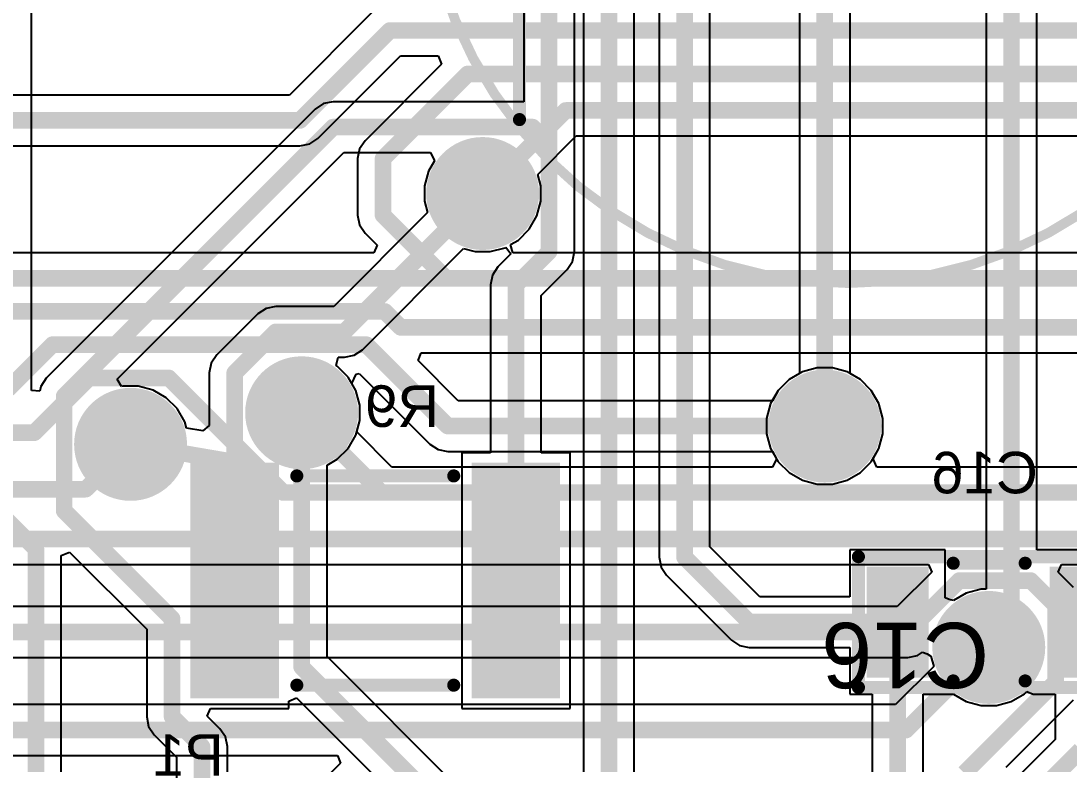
# Model space of a CAD drawing. Header units: inches. Extents: x -8.09 to -2.28, y -0.1 to 6.11.
# Drawn here: x -4.173 to -3.542, y 1.55 to 1.997 of the extents above; entities that cross this region are included whole.
import ezdxf

# ---------------------------------------------------------------- set-up
doc = ezdxf.new("R2010")
doc.units = ezdxf.units.IN
doc.header["$MEASUREMENT"] = 0
for name, color, linetype in [('BottomLayer', 5, 'Continuous'), ('BottomSolder', 6, 'Continuous'), ('InternalPlane1', 76, 'Continuous'), ('InternalPlane2', 16, 'Continuous'), ('Mechanical5', 56, 'Continuous'), ('TopLayer', 1, 'Continuous'), ('TopOverlay', 2, 'Continuous'), ('TopPaste', 8, 'Continuous'), ('TopSolder', 216, 'Continuous'), ('ViaHoleLayer', 16, 'Continuous')]:
    doc.layers.add(name, color=color, linetype=linetype)
doc.styles.add('Arial', font='', dxfattribs={"height": 0.2})
doc.styles.get('Arial').set_extended_font_data('Arial')

# ---------------------------------------------------------------- blocks, each defined once
blk = doc.blocks.new('RESC1812_4532__N_82')
at = {"layer": 'TopLayer'}
for points in [[(-0.10728, -0.06693), (-0.10728, 0.06693), (-0.06201, 0.06693), (-0.06201, -0.06693)], [(0.06201, -0.06693), (0.06201, 0.06693), (0.10728, 0.06693), (0.10728, -0.06693)]]:
    blk.add_hatch(color=1, dxfattribs=at).paths.add_polyline_path(points)
at = {"layer": 'TopPaste'}
for points in [[(-0.10728, -0.06693), (-0.10728, 0.06693), (-0.06201, 0.06693), (-0.06201, -0.06693)], [(0.06201, -0.06693), (0.06201, 0.06693), (0.10728, 0.06693), (0.10728, -0.06693)]]:
    blk.add_hatch(color=8, dxfattribs=at).paths.add_polyline_path(points)
at = {"layer": 'TopSolder'}
for points in [[(-0.11128, -0.07093), (-0.11128, 0.07093), (-0.05801, 0.07093), (-0.05801, -0.07093)], [(0.05801, -0.07093), (0.05801, 0.07093), (0.11128, 0.07093), (0.11128, -0.07093)]]:
    blk.add_hatch(color=216, dxfattribs=at).paths.add_polyline_path(points)
at = {"layer": 'TopOverlay'}
for points in [[(-0.04724, 0.06299, 0.00787, 0.00787, 0), (0.04724, 0.06299, 0.00787, 0.00787, 0)], [(-0.04724, -0.06299, 0.00787, 0.00787, 0), (0.04724, -0.06299, 0.00787, 0.00787, 0)]]:
    blk.add_lwpolyline(points, format="xyseb", dxfattribs=at)
for points in [[(-0.04921, 0.06299, 0.00394, 0.00394, 1), (-0.04528, 0.06299, 0.00394, 0.00394, 1)], [(0.04528, 0.06299, 0.00394, 0.00394, 1), (0.04921, 0.06299, 0.00394, 0.00394, 1)], [(-0.04921, -0.06299, 0.00394, 0.00394, 1), (-0.04528, -0.06299, 0.00394, 0.00394, 1)], [(0.04528, -0.06299, 0.00394, 0.00394, 1), (0.04921, -0.06299, 0.00394, 0.00394, 1)]]:
    blk.add_lwpolyline(points, format="xyseb", close=True, dxfattribs=at)
blk = doc.blocks.new('FP_C1206C_EB_MFG_151')
at = {"layer": 'TopLayer'}
for points in [[(-0.07382, 0.03346), (-0.03642, 0.03346), (-0.03642, -0.03346), (-0.07382, -0.03346)], [(0.03642, 0.03346), (0.07382, 0.03346), (0.07382, -0.03346), (0.03642, -0.03346)]]:
    blk.add_hatch(color=1, dxfattribs=at).paths.add_polyline_path(points)
at = {"layer": 'TopPaste'}
for points in [[(-0.07382, 0.03346), (-0.03642, 0.03346), (-0.03642, -0.03346), (-0.07382, -0.03346)], [(0.03642, 0.03346), (0.07382, 0.03346), (0.07382, -0.03346), (0.03642, -0.03346)]]:
    blk.add_hatch(color=8, dxfattribs=at).paths.add_polyline_path(points)
at = {"layer": 'TopSolder'}
for points in [[(-0.07382, 0.03346), (-0.03642, 0.03346), (-0.03642, -0.03346), (-0.07382, -0.03346)], [(0.03642, 0.03346), (0.07382, 0.03346), (0.07382, -0.03346), (0.03642, -0.03346)]]:
    blk.add_hatch(color=216, dxfattribs=at).paths.add_polyline_path(points)
at = {"layer": 'Mechanical5'}
for points in [[(-0.07874, 0.03937, 0.00787, 0.00787, 0), (-0.07874, -0.03937, 0.00787, 0.00787, 0)], [(0.07874, 0.03937, 0.00787, 0.00787, 0), (-0.07874, 0.03937, 0.00787, 0.00787, 0)], [(0.07874, 0.03937, 0.00787, 0.00787, 0), (0.07874, -0.03937, 0.00787, 0.00787, 0)], [(0.07874, -0.03937, 0.00787, 0.00787, 0), (-0.07874, -0.03937, 0.00787, 0.00787, 0)]]:
    blk.add_lwpolyline(points, format="xyseb", dxfattribs=at)
for points in [[(-0.08071, 0.03937, 0.00394, 0.00394, 1), (-0.07677, 0.03937, 0.00394, 0.00394, 1)], [(-0.08071, 0.03937, 0.00394, 0.00394, 1), (-0.07677, 0.03937, 0.00394, 0.00394, 1)], [(0.07677, 0.03937, 0.00394, 0.00394, 1), (0.08071, 0.03937, 0.00394, 0.00394, 1)], [(0.07677, 0.03937, 0.00394, 0.00394, 1), (0.08071, 0.03937, 0.00394, 0.00394, 1)], [(-0.08071, -0.03937, 0.00394, 0.00394, 1), (-0.07677, -0.03937, 0.00394, 0.00394, 1)], [(-0.08071, -0.03937, 0.00394, 0.00394, 1), (-0.07677, -0.03937, 0.00394, 0.00394, 1)], [(0.07677, -0.03937, 0.00394, 0.00394, 1), (0.08071, -0.03937, 0.00394, 0.00394, 1)], [(0.07677, -0.03937, 0.00394, 0.00394, 1), (0.08071, -0.03937, 0.00394, 0.00394, 1)]]:
    blk.add_lwpolyline(points, format="xyseb", close=True, dxfattribs=at)
at = {"layer": 'TopOverlay'}
for points in [[(0.02165, 0.03543, 0.00787, 0.00787, 0), (-0.02165, 0.03543, 0.00787, 0.00787, 0)], [(0.02165, -0.03543, 0.00787, 0.00787, 0), (-0.02165, -0.03543, 0.00787, 0.00787, 0)]]:
    blk.add_lwpolyline(points, format="xyseb", dxfattribs=at)
for points in [[(-0.02362, 0.03543, 0.00394, 0.00394, 1), (-0.01969, 0.03543, 0.00394, 0.00394, 1)], [(0.01969, 0.03543, 0.00394, 0.00394, 1), (0.02362, 0.03543, 0.00394, 0.00394, 1)], [(-0.02362, -0.03543, 0.00394, 0.00394, 1), (-0.01969, -0.03543, 0.00394, 0.00394, 1)], [(0.01969, -0.03543, 0.00394, 0.00394, 1), (0.02362, -0.03543, 0.00394, 0.00394, 1)]]:
    blk.add_lwpolyline(points, format="xyseb", close=True, dxfattribs=at)
at = {"layer": 'Mechanical5', "style": 'Arial'}
blk.add_text('C16', height=0.03937, dxfattribs=at).set_placement((0, 0.00044))
blk = doc.blocks.new('FP_RAD_TH_D_12_5_0_5_L_30_MFG_152')
at = {"layer": 'TopOverlay'}
for points in [[(0.25591, 0, 0.00591, 0.00591, 1), (-0.25591, 0, 0.00591, 0.00591, 1)], [(-0.1998, -0.15748, 0.00394, 0.00394, 1), (-0.19587, -0.15748, 0.00394, 0.00394, 1)]]:
    blk.add_lwpolyline(points, format="xyseb", close=True, dxfattribs=at)
blk.add_lwpolyline([(-0.19783, -0.15748, 0.00787, 0.00787, 0), (-0.19783, 0.15748, 0.00787, 0.00787, 0)], format="xyseb", dxfattribs=at)

msp = doc.modelspace()

# ---------------------------------------------------------------- hatches: boundary and pattern name
at = {"layer": 'BottomLayer'}
h = msp.add_hatch(color=5, dxfattribs=at)
edge = h.paths.add_edge_path()
edge.add_arc((-3.895, 1.893), 0.025, 0, 360)
h = msp.add_hatch(color=5, dxfattribs=at)
edge = h.paths.add_edge_path()
edge.add_arc((-4.004, 1.761), 0.025, 0, 360)
h = msp.add_hatch(color=5, dxfattribs=at)
edge = h.paths.add_edge_path()
edge.add_arc((-3.689, 1.753), 0.025, 0, 360)
h = msp.add_hatch(color=5, dxfattribs=at)
edge = h.paths.add_edge_path()
edge.add_arc((-4.107, 1.742), 0.025, 0, 360)
h = msp.add_hatch(color=5, dxfattribs=at)
edge = h.paths.add_edge_path()
edge.add_arc((-3.59026, 1.61974), 0.025, 0, 360)
at = {"layer": 'BottomSolder'}
h = msp.add_hatch(color=6, dxfattribs=at)
edge = h.paths.add_edge_path()
edge.add_arc((-3.895, 1.893), 0.029, 0, 360)
h = msp.add_hatch(color=6, dxfattribs=at)
edge = h.paths.add_edge_path()
edge.add_arc((-4.004, 1.761), 0.029, 0, 360)
h = msp.add_hatch(color=6, dxfattribs=at)
edge = h.paths.add_edge_path()
edge.add_arc((-3.689, 1.753), 0.029, 0, 360)
h = msp.add_hatch(color=6, dxfattribs=at)
edge = h.paths.add_edge_path()
edge.add_arc((-4.107, 1.742), 0.029, 0, 360)
h = msp.add_hatch(color=6, dxfattribs=at)
edge = h.paths.add_edge_path()
edge.add_arc((-3.59026, 1.61974), 0.029, 0, 360)
at = {"layer": 'InternalPlane1'}
h = msp.add_hatch(color=76, dxfattribs=at)
edge = h.paths.add_edge_path()
edge.add_arc((-3.895, 1.893), 0.034, 0, 360)
h = msp.add_hatch(color=76, dxfattribs=at)
edge = h.paths.add_edge_path()
edge.add_arc((-4.004, 1.761), 0.034, 0, 360)
h = msp.add_hatch(color=76, dxfattribs=at)
edge = h.paths.add_edge_path()
edge.add_arc((-3.689, 1.753), 0.034, 0, 360)
h = msp.add_hatch(color=76, dxfattribs=at)
edge = h.paths.add_edge_path()
edge.add_arc((-4.107, 1.742), 0.034, 0, 360)
h = msp.add_hatch(color=76, dxfattribs=at)
edge = h.paths.add_edge_path()
edge.add_arc((-3.59026, 1.61974), 0.034, 0, 360)
at = {"layer": 'InternalPlane2'}
h = msp.add_hatch(color=16, dxfattribs=at)
edge = h.paths.add_edge_path()
edge.add_arc((-3.895, 1.893), 0.034, 0, 360)
h = msp.add_hatch(color=16, dxfattribs=at)
edge = h.paths.add_edge_path()
edge.add_arc((-4.004, 1.761), 0.034, 0, 360)
h = msp.add_hatch(color=16, dxfattribs=at)
edge = h.paths.add_edge_path()
edge.add_arc((-3.689, 1.753), 0.034, 0, 360)
h = msp.add_hatch(color=16, dxfattribs=at)
edge = h.paths.add_edge_path()
edge.add_arc((-4.107, 1.742), 0.034, 0, 360)
h = msp.add_hatch(color=16, dxfattribs=at)
edge = h.paths.add_edge_path()
edge.add_arc((-3.59026, 1.61974), 0.034, 0, 360)
at = {"layer": 'TopLayer'}
h = msp.add_hatch(color=1, dxfattribs=at)
edge = h.paths.add_edge_path()
edge.add_arc((-3.895, 1.893), 0.025, 0, 360)
h = msp.add_hatch(color=1, dxfattribs=at)
edge = h.paths.add_edge_path()
edge.add_arc((-4.004, 1.761), 0.025, 0, 360)
h = msp.add_hatch(color=1, dxfattribs=at)
edge = h.paths.add_edge_path()
edge.add_arc((-3.689, 1.753), 0.025, 0, 360)
h = msp.add_hatch(color=1, dxfattribs=at)
edge = h.paths.add_edge_path()
edge.add_arc((-4.107, 1.742), 0.025, 0, 360)
h = msp.add_hatch(color=1, dxfattribs=at)
edge = h.paths.add_edge_path()
edge.add_arc((-3.59026, 1.61974), 0.025, 0, 360)
at = {"layer": 'TopSolder'}
h = msp.add_hatch(color=216, dxfattribs=at)
edge = h.paths.add_edge_path()
edge.add_arc((-3.895, 1.893), 0.029, 0, 360)
h = msp.add_hatch(color=216, dxfattribs=at)
edge = h.paths.add_edge_path()
edge.add_arc((-4.004, 1.761), 0.029, 0, 360)
h = msp.add_hatch(color=216, dxfattribs=at)
edge = h.paths.add_edge_path()
edge.add_arc((-3.689, 1.753), 0.029, 0, 360)
h = msp.add_hatch(color=216, dxfattribs=at)
edge = h.paths.add_edge_path()
edge.add_arc((-4.107, 1.742), 0.029, 0, 360)
h = msp.add_hatch(color=216, dxfattribs=at)
edge = h.paths.add_edge_path()
edge.add_arc((-3.59026, 1.61974), 0.029, 0, 360)
at = {"layer": 'ViaHoleLayer'}
h = msp.add_hatch(color=16, dxfattribs=at)
edge = h.paths.add_edge_path()
edge.add_arc((-3.895, 1.893), 0.014, 0, 360)
h = msp.add_hatch(color=16, dxfattribs=at)
edge = h.paths.add_edge_path()
edge.add_arc((-4.004, 1.761), 0.014, 0, 360)
h = msp.add_hatch(color=16, dxfattribs=at)
edge = h.paths.add_edge_path()
edge.add_arc((-3.689, 1.753), 0.014, 0, 360)
h = msp.add_hatch(color=16, dxfattribs=at)
edge = h.paths.add_edge_path()
edge.add_arc((-4.107, 1.742), 0.014, 0, 360)
h = msp.add_hatch(color=16, dxfattribs=at)
edge = h.paths.add_edge_path()
edge.add_arc((-3.59026, 1.61974), 0.014, 0, 360)

# ---------------------------------------------------------------- linework, layer by layer
at = {"layer": 'BottomLayer'}
for p, q in [((-3.96166, 2.00196), (-4.01133, 1.95229)), ((-3.99419, 1.92619), (-3.94452, 1.97586)), ((-3.94452, 1.97586), (-3.92184, 1.97586)), ((-3.92184, 1.97586), (-3.91977, 1.97086)), ((-3.91977, 1.97086), (-3.96581, 1.92481)), ((-4.01133, 1.95229), (-4.27806, 1.95229)), ((-3.99915, 1.92287), (-3.99419, 1.92619)), ((-3.96581, 1.92481), (-3.96913, 1.91985)), ((-3.86185, 1.90452), (-3.83867, 1.92771)), ((-3.83867, 1.92771), (-3.20546, 1.92771)), ((-4.27038, 1.92171), (-4.005, 1.92171)), ((-4.005, 1.92171), (-3.99915, 1.92287)), ((-3.96913, 1.91985), (-3.97029, 1.914)), ((-3.97029, 1.914), (-3.97029, 1.88)), ((-3.86, 1.89761), (-3.86185, 1.90452)), ((-3.86, 1.88839), (-3.86, 1.89761)), ((-3.86239, 1.87949), (-3.86, 1.88839)), ((-3.97029, 1.88), (-3.96913, 1.87415)), ((-3.86699, 1.87151), (-3.86239, 1.87949)), ((-3.96913, 1.87415), (-3.96581, 1.86919)), ((-3.96581, 1.86919), (-3.95854, 1.86191)), ((-3.87351, 1.86499), (-3.86699, 1.87151)), ((-3.95854, 1.86191), (-3.96046, 1.85729)), ((-3.87818, 1.86229), (-3.87351, 1.86499)), ((-3.87684, 1.85729), (-3.87818, 1.86229)), ((-3.96046, 1.85729), (-4.20244, 1.85729)), ((-3.473, 1.85729), (-3.87684, 1.85729)), ((-3.93386, 1.79249), (-3.93195, 1.79711)), ((-3.90967, 1.76829), (-3.93386, 1.79249)), ((-3.93195, 1.79711), (-3.2926, 1.79711)), ((-3.69361, 1.788), (-3.70251, 1.78561)), ((-3.68439, 1.788), (-3.69361, 1.788)), ((-3.67549, 1.78561), (-3.68439, 1.788)), ((-3.97373, 1.77858), (-3.97126, 1.78424)), ((-3.97126, 1.78424), (-3.9693, 1.78467)), ((-3.9693, 1.78467), (-3.92681, 1.74219)), ((-3.71049, 1.78101), (-3.71701, 1.77449)), ((-3.70251, 1.78561), (-3.71049, 1.78101)), ((-3.66751, 1.78101), (-3.67549, 1.78561)), ((-3.66099, 1.77449), (-3.66751, 1.78101)), ((-3.97139, 1.77451), (-3.97373, 1.77858)), ((-3.969, 1.76561), (-3.97139, 1.77451)), ((-3.71701, 1.77449), (-3.72058, 1.76829)), ((-3.65639, 1.76651), (-3.66099, 1.77449)), ((-3.72058, 1.76829), (-3.90967, 1.76829)), ((-3.969, 1.75639), (-3.969, 1.76561)), ((-3.654, 1.75761), (-3.65639, 1.76651)), ((-3.97085, 1.74948), (-3.969, 1.75639)), ((-3.654, 1.74839), (-3.654, 1.75761)), ((-3.94966, 1.72829), (-3.97085, 1.74948)), ((-3.65639, 1.73949), (-3.654, 1.74839)), ((-3.92681, 1.74219), (-3.92185, 1.73887)), ((-3.92185, 1.73887), (-3.916, 1.73771)), ((-3.916, 1.73771), (-3.72058, 1.73771)), ((-3.72058, 1.73771), (-3.71804, 1.73329)), ((-3.65996, 1.73329), (-3.65639, 1.73949)), ((-3.71804, 1.73329), (-3.7204, 1.72829)), ((-3.6576, 1.72829), (-3.65996, 1.73329)), ((-3.7204, 1.72829), (-3.94966, 1.72829)), ((-3.34133, 1.72829), (-3.6576, 1.72829)), ((-4.27867, 1.66971), (-3.62646, 1.66971)), ((-3.62646, 1.66971), (-3.62454, 1.66509)), ((-3.54846, 1.66509), (-3.54654, 1.66971)), ((-3.54654, 1.66971), (-3.29343, 1.66971)), ((-3.62454, 1.66509), (-3.64533, 1.64429)), ((-3.53919, 1.65581), (-3.54846, 1.66509)), ((-3.64533, 1.64429), (-4.29754, 1.64429)), ((-3.63315, 1.61487), (-3.63026, 1.6168)), ((-3.63026, 1.6168), (-3.62729, 1.61581)), ((-3.62729, 1.61581), (-3.62513, 1.61452)), ((-4.44442, 1.61371), (-3.639, 1.61371)), ((-3.639, 1.61371), (-3.63315, 1.61487)), ((-3.62513, 1.61452), (-3.62509, 1.61447)), ((-3.62509, 1.61447), (-3.62341, 1.60822)), ((-3.62341, 1.60822), (-3.64633, 1.58529)), ((-3.64633, 1.58529), (-4.4485, 1.58529)), ((-3.57974, 1.54763), (-3.53919, 1.58819)), ((-4.4485, 1.55471), (-3.98246, 1.55471)), ((-3.98246, 1.55471), (-3.98054, 1.55009)), ((-3.98054, 1.55009), (-4.02081, 1.50981))]:
    msp.add_line(p, q, dxfattribs=at)
for points in [[(-4.005, 1.937, 0.01, 0.01, 0), (-3.95085, 1.99115, 0.01, 0.01, 0)], [(-3.95085, 1.99115, 0.01, 0.01, 0), (-3.07385, 1.99115, 0.01, 0.01, 0)], [(-3.955, 1.914, 0.01, 0.01, 0), (-3.904, 1.965, 0.01, 0.01, 0)], [(-3.904, 1.965, 0.01, 0.01, 0), (-2.725, 1.965, 0.01, 0.01, 0)], [(-3.895, 1.893, 0.01, 0.01, 0), (-3.845, 1.943, 0.01, 0.01, 0)], [(-3.845, 1.943, 0.01, 0.01, 0), (-3.067, 1.943, 0.01, 0.01, 0)], [(-4.345, 1.937, 0.01, 0.01, 0), (-4.005, 1.937, 0.01, 0.01, 0)], [(-3.955, 1.88, 0.01, 0.01, 0), (-3.955, 1.914, 0.01, 0.01, 0)], [(-3.955, 1.88, 0.01, 0.01, 0), (-3.917, 1.842, 0.01, 0.01, 0)], [(-4.20244, 1.842, 0.01, 0.01, 0), (-3.917, 1.842, 0.01, 0.01, 0)], [(-3.917, 1.842, 0.01, 0.01, 0), (-3.454, 1.842, 0.01, 0.01, 0)], [(-4.187, 1.822, 0.01, 0.01, 0), (-3.95389, 1.822, 0.01, 0.01, 0)], [(-3.95389, 1.822, 0.01, 0.01, 0), (-3.94429, 1.8124, 0.01, 0.01, 0)], [(-3.94429, 1.8124, 0.01, 0.01, 0), (-3.2926, 1.8124, 0.01, 0.01, 0)], [(-4.181, 1.775, 0.01, 0.01, 0), (-4.154, 1.802, 0.01, 0.01, 0)], [(-4.154, 1.802, 0.01, 0.01, 0), (-3.965, 1.802, 0.01, 0.01, 0)], [(-3.965, 1.802, 0.01, 0.01, 0), (-3.916, 1.753, 0.01, 0.01, 0)], [(-4.165, 1.749, 0.01, 0.01, 0), (-4.132, 1.782, 0.01, 0.01, 0)], [(-4.132, 1.782, 0.01, 0.01, 0), (-4.084, 1.782, 0.01, 0.01, 0)], [(-4.084, 1.782, 0.01, 0.01, 0), (-4.015, 1.713, 0.01, 0.01, 0)], [(-4.004, 1.761, 0.01, 0.01, 0), (-3.956, 1.713, 0.01, 0.01, 0)], [(-3.916, 1.753, 0.01, 0.01, 0), (-3.689, 1.753, 0.01, 0.01, 0)], [(-5.19591, 1.749, 0.01, 0.01, 0), (-4.165, 1.749, 0.01, 0.01, 0)], [(-4.134, 1.715, 0.01, 0.01, 0), (-4.107, 1.742, 0.01, 0.01, 0)], [(-4.309, 1.715, 0.01, 0.01, 0), (-4.134, 1.715, 0.01, 0.01, 0)], [(-4.015, 1.713, 0.01, 0.01, 0), (-3.956, 1.713, 0.01, 0.01, 0)], [(-3.956, 1.713, 0.01, 0.01, 0), (-3.335, 1.713, 0.01, 0.01, 0)], [(-4.285, 1.685, 0.01, 0.01, 0), (-3.29343, 1.685, 0.01, 0.01, 0)], [(-3.639, 1.629, 0.01, 0.01, 0), (-3.608, 1.66, 0.01, 0.01, 0)], [(-3.608, 1.66, 0.01, 0.01, 0), (-3.565, 1.66, 0.01, 0.01, 0)], [(-3.565, 1.66, 0.01, 0.01, 0), (-3.55, 1.645, 0.01, 0.01, 0)], [(-3.55, 1.599, 0.01, 0.01, 0), (-3.55, 1.645, 0.01, 0.01, 0)], [(-4.512, 1.629, 0.01, 0.01, 0), (-3.639, 1.629, 0.01, 0.01, 0)], [(-3.64, 1.57, 0.01, 0.01, 0), (-3.59026, 1.61974, 0.01, 0.01, 0)], [(-3.605, 1.544, 0.01, 0.01, 0), (-3.55, 1.599, 0.01, 0.01, 0)], [(-4.49, 1.57, 0.01, 0.01, 0), (-3.64, 1.57, 0.01, 0.01, 0)]]:
    msp.add_lwpolyline(points, format="xyseb", dxfattribs=at)
for points in [[(-3.95335, 1.99115, 0.005, 0.005, 1), (-3.94835, 1.99115, 0.005, 0.005, 1)], [(-3.95335, 1.99115, 0.005, 0.005, 1), (-3.94835, 1.99115, 0.005, 0.005, 1)], [(-3.9065, 1.965, 0.005, 0.005, 1), (-3.9015, 1.965, 0.005, 0.005, 1)], [(-3.9065, 1.965, 0.005, 0.005, 1), (-3.9015, 1.965, 0.005, 0.005, 1)], [(-3.8475, 1.943, 0.005, 0.005, 1), (-3.8425, 1.943, 0.005, 0.005, 1)], [(-3.8475, 1.943, 0.005, 0.005, 1), (-3.8425, 1.943, 0.005, 0.005, 1)], [(-4.0075, 1.937, 0.005, 0.005, 1), (-4.0025, 1.937, 0.005, 0.005, 1)], [(-4.0075, 1.937, 0.005, 0.005, 1), (-4.0025, 1.937, 0.005, 0.005, 1)], [(-3.9575, 1.914, 0.005, 0.005, 1), (-3.9525, 1.914, 0.005, 0.005, 1)], [(-3.9575, 1.914, 0.005, 0.005, 1), (-3.9525, 1.914, 0.005, 0.005, 1)], [(-3.8975, 1.893, 0.005, 0.005, 1), (-3.8925, 1.893, 0.005, 0.005, 1)], [(-3.9575, 1.88, 0.005, 0.005, 1), (-3.9525, 1.88, 0.005, 0.005, 1)], [(-3.9575, 1.88, 0.005, 0.005, 1), (-3.9525, 1.88, 0.005, 0.005, 1)], [(-3.9195, 1.842, 0.005, 0.005, 1), (-3.9145, 1.842, 0.005, 0.005, 1)], [(-3.9195, 1.842, 0.005, 0.005, 1), (-3.9145, 1.842, 0.005, 0.005, 1)], [(-3.9195, 1.842, 0.005, 0.005, 1), (-3.9145, 1.842, 0.005, 0.005, 1)], [(-3.95639, 1.822, 0.005, 0.005, 1), (-3.95139, 1.822, 0.005, 0.005, 1)], [(-3.95639, 1.822, 0.005, 0.005, 1), (-3.95139, 1.822, 0.005, 0.005, 1)], [(-3.94679, 1.8124, 0.005, 0.005, 1), (-3.94179, 1.8124, 0.005, 0.005, 1)], [(-3.94679, 1.8124, 0.005, 0.005, 1), (-3.94179, 1.8124, 0.005, 0.005, 1)], [(-4.1565, 1.802, 0.005, 0.005, 1), (-4.1515, 1.802, 0.005, 0.005, 1)], [(-4.1565, 1.802, 0.005, 0.005, 1), (-4.1515, 1.802, 0.005, 0.005, 1)], [(-3.9675, 1.802, 0.005, 0.005, 1), (-3.9625, 1.802, 0.005, 0.005, 1)], [(-3.9675, 1.802, 0.005, 0.005, 1), (-3.9625, 1.802, 0.005, 0.005, 1)], [(-4.1345, 1.782, 0.005, 0.005, 1), (-4.1295, 1.782, 0.005, 0.005, 1)], [(-4.1345, 1.782, 0.005, 0.005, 1), (-4.1295, 1.782, 0.005, 0.005, 1)], [(-4.0865, 1.782, 0.005, 0.005, 1), (-4.0815, 1.782, 0.005, 0.005, 1)], [(-4.0865, 1.782, 0.005, 0.005, 1), (-4.0815, 1.782, 0.005, 0.005, 1)], [(-4.0065, 1.761, 0.005, 0.005, 1), (-4.0015, 1.761, 0.005, 0.005, 1)], [(-3.9185, 1.753, 0.005, 0.005, 1), (-3.9135, 1.753, 0.005, 0.005, 1)], [(-3.9185, 1.753, 0.005, 0.005, 1), (-3.9135, 1.753, 0.005, 0.005, 1)], [(-3.6915, 1.753, 0.005, 0.005, 1), (-3.6865, 1.753, 0.005, 0.005, 1)], [(-4.1675, 1.749, 0.005, 0.005, 1), (-4.1625, 1.749, 0.005, 0.005, 1)], [(-4.1675, 1.749, 0.005, 0.005, 1), (-4.1625, 1.749, 0.005, 0.005, 1)], [(-4.1095, 1.742, 0.005, 0.005, 1), (-4.1045, 1.742, 0.005, 0.005, 1)], [(-4.1365, 1.715, 0.005, 0.005, 1), (-4.1315, 1.715, 0.005, 0.005, 1)], [(-4.1365, 1.715, 0.005, 0.005, 1), (-4.1315, 1.715, 0.005, 0.005, 1)], [(-4.0175, 1.713, 0.005, 0.005, 1), (-4.0125, 1.713, 0.005, 0.005, 1)], [(-4.0175, 1.713, 0.005, 0.005, 1), (-4.0125, 1.713, 0.005, 0.005, 1)], [(-3.9585, 1.713, 0.005, 0.005, 1), (-3.9535, 1.713, 0.005, 0.005, 1)], [(-3.9585, 1.713, 0.005, 0.005, 1), (-3.9535, 1.713, 0.005, 0.005, 1)], [(-3.9585, 1.713, 0.005, 0.005, 1), (-3.9535, 1.713, 0.005, 0.005, 1)], [(-3.6105, 1.66, 0.005, 0.005, 1), (-3.6055, 1.66, 0.005, 0.005, 1)], [(-3.6105, 1.66, 0.005, 0.005, 1), (-3.6055, 1.66, 0.005, 0.005, 1)], [(-3.5675, 1.66, 0.005, 0.005, 1), (-3.5625, 1.66, 0.005, 0.005, 1)], [(-3.5675, 1.66, 0.005, 0.005, 1), (-3.5625, 1.66, 0.005, 0.005, 1)], [(-3.5525, 1.645, 0.005, 0.005, 1), (-3.5475, 1.645, 0.005, 0.005, 1)], [(-3.5525, 1.645, 0.005, 0.005, 1), (-3.5475, 1.645, 0.005, 0.005, 1)], [(-3.6415, 1.629, 0.005, 0.005, 1), (-3.6365, 1.629, 0.005, 0.005, 1)], [(-3.6415, 1.629, 0.005, 0.005, 1), (-3.6365, 1.629, 0.005, 0.005, 1)], [(-3.59276, 1.61974, 0.005, 0.005, 1), (-3.58776, 1.61974, 0.005, 0.005, 1)], [(-3.5525, 1.599, 0.005, 0.005, 1), (-3.5475, 1.599, 0.005, 0.005, 1)], [(-3.5525, 1.599, 0.005, 0.005, 1), (-3.5475, 1.599, 0.005, 0.005, 1)], [(-3.6425, 1.57, 0.005, 0.005, 1), (-3.6375, 1.57, 0.005, 0.005, 1)], [(-3.6425, 1.57, 0.005, 0.005, 1), (-3.6375, 1.57, 0.005, 0.005, 1)]]:
    msp.add_lwpolyline(points, format="xyseb", close=True, dxfattribs=at)
at = {"layer": 'TopLayer'}
for p, q in [((-3.70429, 2.229), (-3.70429, 1.78458)), ((-3.67371, 1.78458), (-3.67371, 2.22267)), ((-3.83971, 1.923), (-3.83971, 2.198)), ((-3.87029, 2.19167), (-3.87029, 1.94829)), ((-3.83429, 2.176), (-3.83429, 1.52)), ((-3.80371, 1.52633), (-3.80371, 2.05449)), ((-3.78872, 2.05449), (-3.78872, 1.674)), ((-3.75813, 1.68033), (-3.75813, 2.05449)), ((-3.59187, 2.05716), (-3.59187, 1.65474)), ((-3.56128, 1.67846), (-3.56128, 2.05716)), ((-4.16671, 1.77445), (-4.16671, 2.00242)), ((-3.99581, 1.94381), (-4.15781, 1.78181)), ((-3.99085, 1.94713), (-3.99581, 1.94381)), ((-3.985, 1.94829), (-3.99085, 1.94713)), ((-3.87029, 1.94829), (-3.985, 1.94829)), ((-3.83971, 1.858), (-3.83971, 1.923)), ((-4.11514, 1.78123), (-3.97867, 1.91771)), ((-3.97867, 1.91771), (-3.9264, 1.91771)), ((-3.92404, 1.91271), (-3.92761, 1.90651)), ((-3.9264, 1.91771), (-3.92404, 1.91271)), ((-3.92761, 1.90651), (-3.93, 1.89761)), ((-3.93, 1.89761), (-3.93, 1.88839)), ((-3.93, 1.88839), (-3.92815, 1.88148)), ((-3.92815, 1.88148), (-3.9846, 1.82503)), ((-3.96745, 1.79892), (-3.90652, 1.85985)), ((-3.90652, 1.85985), (-3.89961, 1.858)), ((-3.89961, 1.858), (-3.89039, 1.858)), ((-3.89039, 1.858), (-3.88149, 1.86039)), ((-3.878, 1.85662), (-3.88581, 1.84881)), ((-3.88149, 1.86039), (-3.88107, 1.86063)), ((-3.88107, 1.86063), (-3.878, 1.85662)), ((-3.84087, 1.85215), (-3.83971, 1.858)), ((-3.84419, 1.84719), (-3.84087, 1.85215)), ((-3.88913, 1.84385), (-3.89029, 1.838)), ((-3.88581, 1.84881), (-3.88913, 1.84385)), ((-3.85971, 1.83167), (-3.84419, 1.84719)), ((-3.89029, 1.838), (-3.89029, 1.73693)), ((-3.85971, 1.73693), (-3.85971, 1.83167)), ((-4.02541, 1.82387), (-4.03037, 1.82055)), ((-4.01955, 1.82503), (-4.02541, 1.82387)), ((-3.9846, 1.82503), (-4.01955, 1.82503)), ((-4.03037, 1.82055), (-4.05511, 1.79581)), ((-3.97241, 1.79561), (-3.96745, 1.79892)), ((-4.05511, 1.79581), (-4.05842, 1.79085)), ((-3.98327, 1.78944), (-3.98193, 1.79444)), ((-3.98193, 1.79444), (-3.97826, 1.79444)), ((-3.97826, 1.79444), (-3.97241, 1.79561)), ((-4.05842, 1.79085), (-4.05959, 1.785)), ((-3.98251, 1.78901), (-3.98327, 1.78944)), ((-3.97599, 1.78249), (-3.98251, 1.78901)), ((-4.15781, 1.78181), (-4.16113, 1.77685)), ((-4.11255, 1.77675), (-4.11514, 1.78123)), ((-4.05959, 1.785), (-4.05959, 1.7533)), ((-3.97139, 1.77451), (-3.97599, 1.78249)), ((-3.71049, 1.78101), (-3.71701, 1.77449)), ((-3.70429, 1.78458), (-3.71049, 1.78101)), ((-3.66751, 1.78101), (-3.67371, 1.78458)), ((-3.66099, 1.77449), (-3.66751, 1.78101)), ((-4.16171, 1.77396), (-4.16671, 1.77445)), ((-4.16113, 1.77685), (-4.16171, 1.77396)), ((-4.11161, 1.777), (-4.11255, 1.77675)), ((-4.10239, 1.777), (-4.11161, 1.777)), ((-4.09349, 1.77461), (-4.10239, 1.777)), ((-4.08551, 1.77001), (-4.09349, 1.77461)), ((-3.969, 1.76561), (-3.97139, 1.77451)), ((-3.71701, 1.77449), (-3.72161, 1.76651)), ((-3.65639, 1.76651), (-3.66099, 1.77449)), ((-4.07899, 1.76349), (-4.08551, 1.77001)), ((-4.07439, 1.75551), (-4.07899, 1.76349)), ((-3.969, 1.75639), (-3.969, 1.76561)), ((-3.72161, 1.76651), (-3.724, 1.75761)), ((-3.654, 1.75761), (-3.65639, 1.76651)), ((-4.07338, 1.75178), (-4.07439, 1.75551)), ((-3.97139, 1.74749), (-3.969, 1.75639)), ((-3.724, 1.75761), (-3.724, 1.74839)), ((-3.654, 1.74839), (-3.654, 1.75761)), ((-4.06341, 1.75007), (-4.07338, 1.75178)), ((-4.05959, 1.7533), (-4.06341, 1.75007)), ((-3.724, 1.74839), (-3.72161, 1.73949)), ((-3.65639, 1.73949), (-3.654, 1.74839)), ((-3.97599, 1.73951), (-3.97139, 1.74749)), ((-3.98251, 1.73299), (-3.97599, 1.73951)), ((-3.89029, 1.73693), (-3.90764, 1.73693)), ((-3.90764, 1.73693), (-3.90764, 1.58307)), ((-3.84236, 1.73693), (-3.85971, 1.73693)), ((-3.84236, 1.58307), (-3.84236, 1.73693)), ((-3.72161, 1.73949), (-3.71701, 1.73151)), ((-3.66099, 1.73151), (-3.65639, 1.73949)), ((-3.98871, 1.72942), (-3.98251, 1.73299)), ((-3.98871, 1.61433), (-3.98871, 1.72942)), ((-3.71701, 1.73151), (-3.71049, 1.72499)), ((-3.66751, 1.72499), (-3.66099, 1.73151)), ((-3.71049, 1.72499), (-3.70251, 1.72039)), ((-3.67549, 1.72039), (-3.66751, 1.72499)), ((-3.70251, 1.72039), (-3.69361, 1.718)), ((-3.69361, 1.718), (-3.68439, 1.718)), ((-3.68439, 1.718), (-3.67549, 1.72039)), ((-3.72809, 1.65029), (-3.75813, 1.68033)), ((-4.14871, 1.67501), (-4.14371, 1.67708)), ((-4.14871, 1.41898), (-4.14871, 1.67501)), ((-4.14371, 1.67708), (-4.09729, 1.63067)), ((-3.78872, 1.674), (-3.78756, 1.66815)), ((-3.61642, 1.67846), (-3.67382, 1.67846)), ((-3.67382, 1.67846), (-3.67382, 1.65029)), ((-3.61642, 1.64961), (-3.61642, 1.67846)), ((-3.50618, 1.67846), (-3.56128, 1.67846)), ((-3.78756, 1.66815), (-3.78424, 1.66319)), ((-3.78424, 1.66319), (-3.74524, 1.62419)), ((-3.59487, 1.65474), (-3.60377, 1.65235)), ((-3.59187, 1.65474), (-3.59487, 1.65474)), ((-3.67382, 1.65029), (-3.72809, 1.65029)), ((-3.61404, 1.64863), (-3.61642, 1.64961)), ((-3.61142, 1.64794), (-3.61404, 1.64863)), ((-3.60377, 1.65235), (-3.61142, 1.64794)), ((-4.09729, 1.63067), (-4.09729, 1.578)), ((-3.74524, 1.62419), (-3.74028, 1.62087)), ((-3.74028, 1.62087), (-3.73443, 1.61971)), ((-3.73443, 1.61971), (-3.67382, 1.61971)), ((-3.67382, 1.61971), (-3.67382, 1.59154)), ((-3.85119, 1.47681), (-3.98871, 1.61433)), ((-3.67382, 1.59154), (-3.66041, 1.59154)), ((-3.66041, 1.59154), (-3.66041, 1.458)), ((-3.62982, 1.49317), (-3.62982, 1.59154)), ((-3.62982, 1.59154), (-3.61642, 1.59154)), ((-3.61642, 1.59154), (-3.61642, 1.59154)), ((-3.61642, 1.59154), (-3.61142, 1.59153)), ((-3.61142, 1.59153), (-3.60377, 1.58712)), ((-3.57675, 1.58712), (-3.56877, 1.59173)), ((-3.56877, 1.59173), (-3.56739, 1.59311)), ((-3.56739, 1.59311), (-3.56358, 1.59154)), ((-3.56358, 1.59154), (-3.56358, 1.59154)), ((-3.56358, 1.59154), (-3.55018, 1.59154)), ((-3.55018, 1.59154), (-3.55018, 1.56434)), ((-4.01165, 1.58749), (-4.00703, 1.58941)), ((-4.01165, 1.58307), (-4.01165, 1.58749)), ((-4.00703, 1.58941), (-3.87729, 1.45967)), ((-3.60377, 1.58712), (-3.59487, 1.58474)), ((-3.59487, 1.58474), (-3.58566, 1.58474)), ((-3.58566, 1.58474), (-3.57675, 1.58712)), ((-4.09729, 1.578), (-4.09613, 1.57215)), ((-4.06082, 1.57845), (-4.05891, 1.58307)), ((-4.05319, 1.57081), (-4.06082, 1.57845)), ((-4.05891, 1.58307), (-4.01165, 1.58307)), ((-3.90764, 1.58307), (-3.84236, 1.58307)), ((-4.09613, 1.57215), (-4.09281, 1.56719)), ((-4.09281, 1.56719), (-4.07929, 1.55367)), ((-4.04987, 1.56585), (-4.05319, 1.57081)), ((-4.04871, 1.56), (-4.04987, 1.56585)), ((-4.04871, 1.41898), (-4.04871, 1.56)), ((-3.55018, 1.56434), (-3.57348, 1.54103)), ((-4.07929, 1.55367), (-4.07929, 1.42812))]:
    msp.add_line(p, q, dxfattribs=at)
for points in [[(-3.689, 1.753, 0.01, 0.01, 0), (-3.689, 2.229, 0.01, 0.01, 0)], [(-3.855, 1.923, 0.01, 0.01, 0), (-3.855, 2.198, 0.01, 0.01, 0)], [(-3.819, 1.52, 0.01, 0.01, 0), (-3.819, 2.176, 0.01, 0.01, 0)], [(-3.77343, 1.674, 0.01, 0.01, 0), (-3.77343, 2.095, 0.01, 0.01, 0)], [(-3.57657, 1.63343, 0.01, 0.01, 0), (-3.57657, 2.095, 0.01, 0.01, 0)], [(-4.147, 1.771, 0.01, 0.01, 0), (-3.985, 1.933, 0.01, 0.01, 0)], [(-3.985, 1.933, 0.01, 0.01, 0), (-3.865, 1.933, 0.01, 0.01, 0)], [(-3.865, 1.933, 0.01, 0.01, 0), (-3.855, 1.923, 0.01, 0.01, 0)], [(-3.855, 1.858, 0.01, 0.01, 0), (-3.855, 1.923, 0.01, 0.01, 0)], [(-3.97826, 1.80974, 0.01, 0.01, 0), (-3.895, 1.893, 0.01, 0.01, 0)], [(-3.875, 1.838, 0.01, 0.01, 0), (-3.855, 1.858, 0.01, 0.01, 0)], [(-3.875, 1.66, 0.01, 0.01, 0), (-3.875, 1.838, 0.01, 0.01, 0)], [(-4.04429, 1.785, 0.01, 0.01, 0), (-4.01955, 1.80974, 0.01, 0.01, 0)], [(-4.01955, 1.80974, 0.01, 0.01, 0), (-3.97826, 1.80974, 0.01, 0.01, 0)], [(-4.04429, 1.73129, 0.01, 0.01, 0), (-4.04429, 1.785, 0.01, 0.01, 0)], [(-4.147, 1.702, 0.01, 0.01, 0), (-4.147, 1.771, 0.01, 0.01, 0)], [(-4.004, 1.608, 0.01, 0.01, 0), (-4.004, 1.761, 0.01, 0.01, 0)], [(-4.107, 1.742, 0.01, 0.01, 0), (-4.04429, 1.73129, 0.01, 0.01, 0)], [(-4.04429, 1.66, 0.01, 0.01, 0), (-4.04429, 1.73129, 0.01, 0.01, 0)], [(-4.147, 1.702, 0.01, 0.01, 0), (-4.082, 1.637, 0.01, 0.01, 0)], [(-4.182, 1.697, 0.01, 0.01, 0), (-4.164, 1.679, 0.01, 0.01, 0)], [(-4.164, 1.26689, 0.01, 0.01, 0), (-4.164, 1.679, 0.01, 0.01, 0)], [(-3.77343, 1.674, 0.01, 0.01, 0), (-3.73443, 1.635, 0.01, 0.01, 0)], [(-4.082, 1.578, 0.01, 0.01, 0), (-4.082, 1.637, 0.01, 0.01, 0)], [(-3.73443, 1.635, 0.01, 0.01, 0), (-3.64512, 1.635, 0.01, 0.01, 0)], [(-3.64512, 1.458, 0.01, 0.01, 0), (-3.64512, 1.635, 0.01, 0.01, 0)], [(-3.59026, 1.61974, 0.01, 0.01, 0), (-3.57657, 1.63343, 0.01, 0.01, 0)], [(-4.004, 1.608, 0.01, 0.01, 0), (-3.862, 1.466, 0.01, 0.01, 0)], [(-4.082, 1.578, 0.01, 0.01, 0), (-4.064, 1.56, 0.01, 0.01, 0)], [(-4.064, 0.974, 0.01, 0.01, 0), (-4.064, 1.56, 0.01, 0.01, 0)], [(-3.585, 1.50788, 0.01, 0.01, 0), (-3.53488, 1.558, 0.01, 0.01, 0)]]:
    msp.add_lwpolyline(points, format="xyseb", dxfattribs=at)
for points in [[(-3.9875, 1.933, 0.005, 0.005, 1), (-3.9825, 1.933, 0.005, 0.005, 1)], [(-3.9875, 1.933, 0.005, 0.005, 1), (-3.9825, 1.933, 0.005, 0.005, 1)], [(-3.8675, 1.933, 0.005, 0.005, 1), (-3.8625, 1.933, 0.005, 0.005, 1)], [(-3.8675, 1.933, 0.005, 0.005, 1), (-3.8625, 1.933, 0.005, 0.005, 1)], [(-3.8575, 1.923, 0.005, 0.005, 1), (-3.8525, 1.923, 0.005, 0.005, 1)], [(-3.8575, 1.923, 0.005, 0.005, 1), (-3.8525, 1.923, 0.005, 0.005, 1)], [(-3.8575, 1.923, 0.005, 0.005, 1), (-3.8525, 1.923, 0.005, 0.005, 1)], [(-3.8975, 1.893, 0.005, 0.005, 1), (-3.8925, 1.893, 0.005, 0.005, 1)], [(-3.8575, 1.858, 0.005, 0.005, 1), (-3.8525, 1.858, 0.005, 0.005, 1)], [(-3.8575, 1.858, 0.005, 0.005, 1), (-3.8525, 1.858, 0.005, 0.005, 1)], [(-3.8775, 1.838, 0.005, 0.005, 1), (-3.8725, 1.838, 0.005, 0.005, 1)], [(-3.8775, 1.838, 0.005, 0.005, 1), (-3.8725, 1.838, 0.005, 0.005, 1)], [(-4.02205, 1.80974, 0.005, 0.005, 1), (-4.01705, 1.80974, 0.005, 0.005, 1)], [(-4.02205, 1.80974, 0.005, 0.005, 1), (-4.01705, 1.80974, 0.005, 0.005, 1)], [(-3.98076, 1.80974, 0.005, 0.005, 1), (-3.97576, 1.80974, 0.005, 0.005, 1)], [(-3.98076, 1.80974, 0.005, 0.005, 1), (-3.97576, 1.80974, 0.005, 0.005, 1)], [(-4.04679, 1.785, 0.005, 0.005, 1), (-4.04179, 1.785, 0.005, 0.005, 1)], [(-4.04679, 1.785, 0.005, 0.005, 1), (-4.04179, 1.785, 0.005, 0.005, 1)], [(-4.1495, 1.771, 0.005, 0.005, 1), (-4.1445, 1.771, 0.005, 0.005, 1)], [(-4.1495, 1.771, 0.005, 0.005, 1), (-4.1445, 1.771, 0.005, 0.005, 1)], [(-4.0065, 1.761, 0.005, 0.005, 1), (-4.0015, 1.761, 0.005, 0.005, 1)], [(-3.6915, 1.753, 0.005, 0.005, 1), (-3.6865, 1.753, 0.005, 0.005, 1)], [(-4.1095, 1.742, 0.005, 0.005, 1), (-4.1045, 1.742, 0.005, 0.005, 1)], [(-4.04679, 1.73129, 0.005, 0.005, 1), (-4.04179, 1.73129, 0.005, 0.005, 1)], [(-4.04679, 1.73129, 0.005, 0.005, 1), (-4.04179, 1.73129, 0.005, 0.005, 1)], [(-4.04679, 1.73129, 0.005, 0.005, 1), (-4.04179, 1.73129, 0.005, 0.005, 1)], [(-4.1495, 1.702, 0.005, 0.005, 1), (-4.1445, 1.702, 0.005, 0.005, 1)], [(-4.1495, 1.702, 0.005, 0.005, 1), (-4.1445, 1.702, 0.005, 0.005, 1)], [(-4.1665, 1.679, 0.005, 0.005, 1), (-4.1615, 1.679, 0.005, 0.005, 1)], [(-4.1665, 1.679, 0.005, 0.005, 1), (-4.1615, 1.679, 0.005, 0.005, 1)], [(-3.77593, 1.674, 0.005, 0.005, 1), (-3.77093, 1.674, 0.005, 0.005, 1)], [(-3.77593, 1.674, 0.005, 0.005, 1), (-3.77093, 1.674, 0.005, 0.005, 1)], [(-4.04679, 1.66, 0.005, 0.005, 1), (-4.04179, 1.66, 0.005, 0.005, 1)], [(-3.8775, 1.66, 0.005, 0.005, 1), (-3.8725, 1.66, 0.005, 0.005, 1)], [(-4.0845, 1.637, 0.005, 0.005, 1), (-4.0795, 1.637, 0.005, 0.005, 1)], [(-4.0845, 1.637, 0.005, 0.005, 1), (-4.0795, 1.637, 0.005, 0.005, 1)], [(-3.73693, 1.635, 0.005, 0.005, 1), (-3.73193, 1.635, 0.005, 0.005, 1)], [(-3.73693, 1.635, 0.005, 0.005, 1), (-3.73193, 1.635, 0.005, 0.005, 1)], [(-3.64762, 1.635, 0.005, 0.005, 1), (-3.64262, 1.635, 0.005, 0.005, 1)], [(-3.64762, 1.635, 0.005, 0.005, 1), (-3.64262, 1.635, 0.005, 0.005, 1)], [(-3.57907, 1.63343, 0.005, 0.005, 1), (-3.57407, 1.63343, 0.005, 0.005, 1)], [(-3.57907, 1.63343, 0.005, 0.005, 1), (-3.57407, 1.63343, 0.005, 0.005, 1)], [(-3.59276, 1.61974, 0.005, 0.005, 1), (-3.58776, 1.61974, 0.005, 0.005, 1)], [(-4.0065, 1.608, 0.005, 0.005, 1), (-4.0015, 1.608, 0.005, 0.005, 1)], [(-4.0065, 1.608, 0.005, 0.005, 1), (-4.0015, 1.608, 0.005, 0.005, 1)], [(-4.0845, 1.578, 0.005, 0.005, 1), (-4.0795, 1.578, 0.005, 0.005, 1)], [(-4.0845, 1.578, 0.005, 0.005, 1), (-4.0795, 1.578, 0.005, 0.005, 1)], [(-4.0665, 1.56, 0.005, 0.005, 1), (-4.0615, 1.56, 0.005, 0.005, 1)], [(-4.0665, 1.56, 0.005, 0.005, 1), (-4.0615, 1.56, 0.005, 0.005, 1)]]:
    msp.add_lwpolyline(points, format="xyseb", close=True, dxfattribs=at)

# ---------------------------------------------------------------- block references
for name, p in [('FP_RAD_TH_D_12_5_0_5_L_30_MFG_152', (-3.675, 2.095)), ('RESC1812_4532__N_82', (-3.95965, 1.66))]:
    msp.add_blockref(name, p)
at = {"rotation": 180}
msp.add_blockref('FP_C1206C_EB_MFG_151', (-3.59, 1.635), dxfattribs=at)

# ---------------------------------------------------------------- texts
at = {"layer": 'TopOverlay', "style": 'Arial', "text_generation_flag": 2}
for s, p in [('R9', (-3.92114, 1.7525)), ('C16', (-3.56066, 1.7125)), ('P1', (-4.0509, 1.5425))]:
    msp.add_text(s, height=0.025, dxfattribs=at).set_placement(p)

doc.saveas('drawing.dxf')
